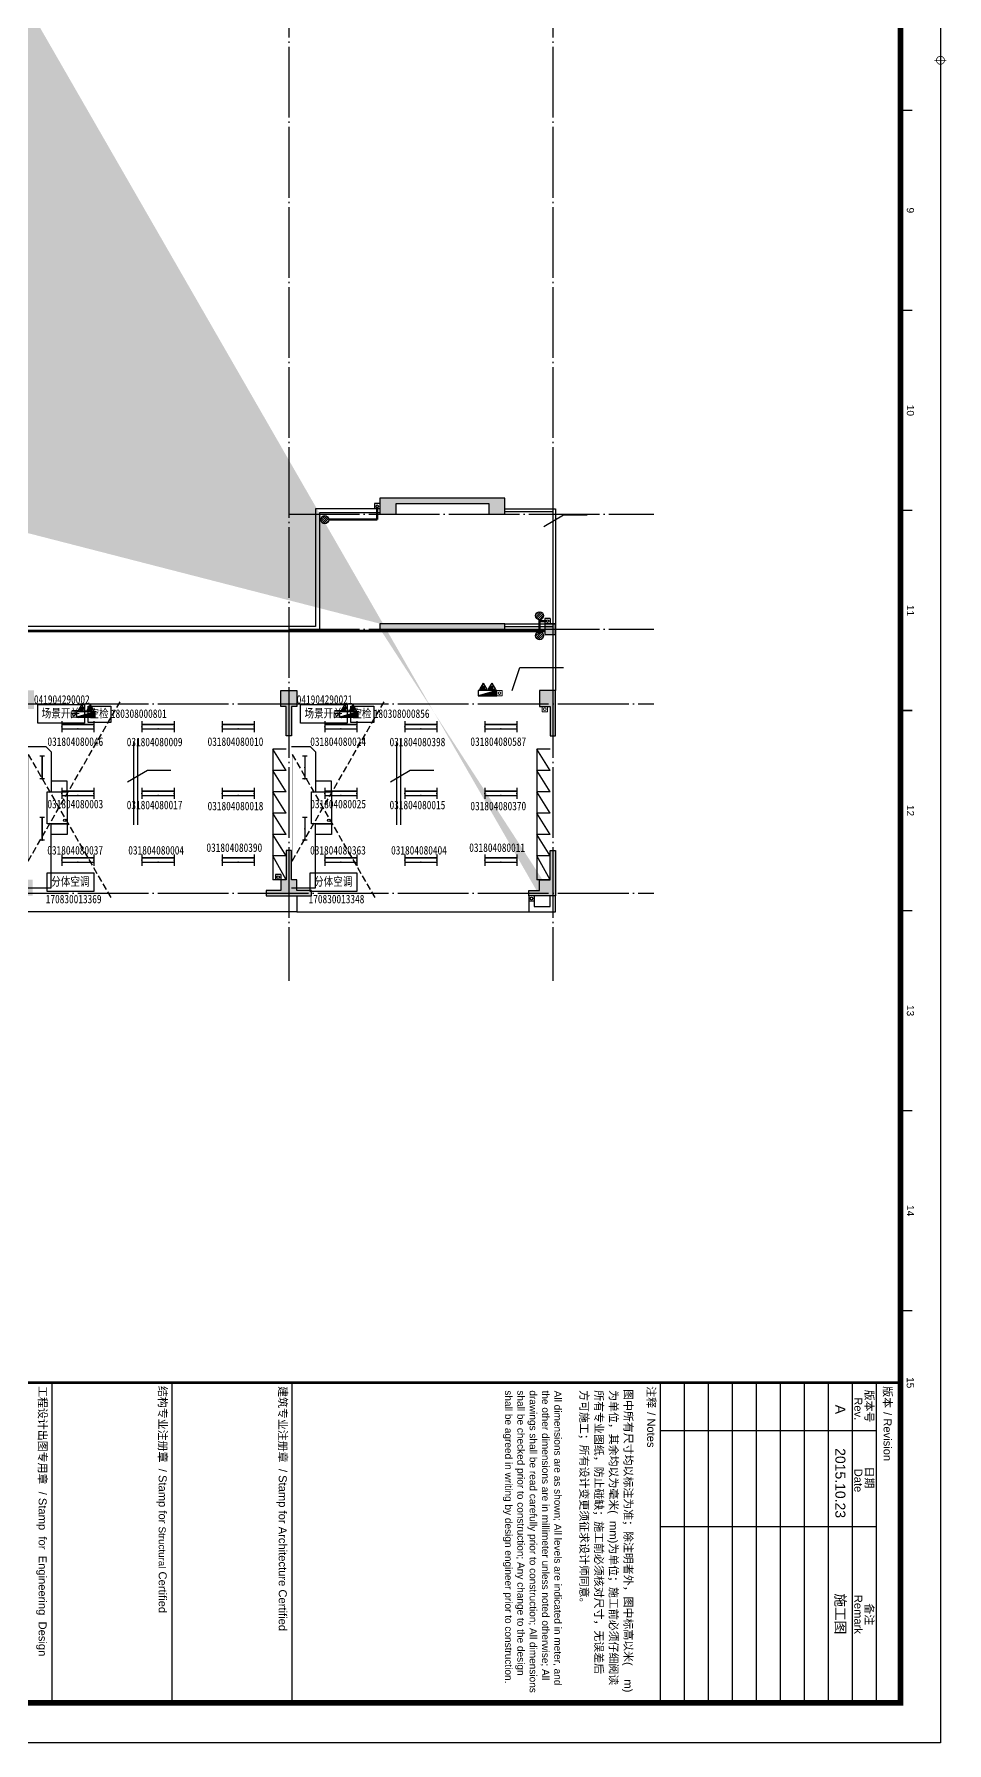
# Model space of a CAD drawing. Header units: millimetres. Extents: x 129492 to 2683129, y 513162 to 1188265.
# Drawn here: x 358645 to 392849, y 513401 to 577455 of the extents above; entities that cross this region are included whole.
import ezdxf
from ezdxf.enums import TextEntityAlignment as Align

# ---------------------------------------------------------------- set-up
doc = ezdxf.new("R2010")
doc.units = ezdxf.units.MM
doc.header["$LTSCALE"] = 1000
for name, pattern in [('3#_t8$0$CONTINOUS', [0]), ('3#_t8$0$DASH', [0.35, 0.25, -0.1]), ('GRID$1$CCDID0GLB00001', [30, 26.5, -1.5, 0.5, -1.5])]:
    doc.linetypes.add(name, pattern=pattern)
for name, color, linetype, lineweight in [('3#_t8$0$3#消火栓$0$P-HUDR-MISC', 252, 'Continuous', 25), ('3#_t8$0$3#消火栓$0$P-HUDR-SILO', 252, 'Continuous', 20), ('3#_t8$0$P-HUDR-SILO', 252, 'Continuous', 20), ('3#_t8$0$P-WAST', 252, '3#_t8$0$废水', 50)]:
    doc.layers.add(name, color=color, linetype=linetype, lineweight=lineweight)
for name, color, linetype in [('3#_t8$0$A-ELEV-HEVY', 2, 'Continuous'), ('3#_t8$0$A-FURN', 9, 'Continuous'), ('3#_t8$0$A-HRAL', 104, 'Continuous'), ('3#_t8$0$A-MOAT', 252, 'Continuous'), ('3#_t8$0$A-OVER', 23, 'Continuous'), ('3#_t8$0$A-WALL', 4, 'Continuous'), ('3#_t8$0$G-0-XREF', 252, 'Continuous'), ('3#_t8$0$G-ANNO-NOTE', 252, 'Continuous'), ('3#_t8$0$G-ANNO-TEXT', 33, 'Continuous'), ('3#_t8$0$P-COND-SILO', 252, '3#_t8$0$CONTINOUS'), ('3#_t8$0$P-DRAI-MISC', 252, 'Continuous'), ('3#_t8$0$P-WAST-PIPE', 252, '3#_t8$0$CCDI_L_P_F'), ('3#_t8$0$家具', 9, 'Continuous'), ('3#楼柱网$0$G-0-XREF', 2, 'Continuous'), ('3#楼柱网$1$COLS', 6, 'Continuous'), ('3#楼柱网$1$COLS-HATH', 8, 'Continuous'), ('E-EQPM-LIGT', 150, 'Continuous'), ('E-WIRE', 32, 'Continuous'), ('EQUIP-照明', 3, 'Continuous'), ('G-0-XREF', 2, 'Continuous'), ('GRID$1$G-GRID', 252, 'GRID$1$CCDID0GLB00001'), ('卫生间$0$A-DOOR', 2, 'Continuous'), ('卫生间$0$A-FIXT', 252, 'Continuous'), ('卫生间$0$SPACE', 7, 'Continuous'), ('图框A1+0.00$0$G-ANNO-TEXT', 33, 'Continuous'), ('图框A1+0.00$0$G-BORD', 3, 'Continuous')]:
    doc.layers.add(name, color=color, linetype=linetype)
doc.layers.get('0').off()
doc.layers.get('3#_t8$0$G-0-XREF').off()
doc.layers.get('E-WIRE').off()
doc.styles.add('3#_t8$0$CCDI_T_G01', font='arial.ttf')
doc.styles.add('3#_t8$0$Standard', font='gbenor.shx', dxfattribs={"bigfont": 'gbcbig.shx'})
doc.styles.add('图框A1+0.00$0$CCDI_T_G01', font='arial.ttf')
doc.styles.add('空检', font='', dxfattribs={"width": 0.8, "height": 320})
doc.styles.get('空检').set_extended_font_data('SimSun')
doc.linetypes.add('3#_t8$0$CCDI_L_P_F', pattern='A,50,["F",3#_t8$0$CCDI_T_G01,S=2,R=0,X=1.1,Y=-1],-4', length=54)
doc.linetypes.add('3#_t8$0$废水', pattern='A,50,["F",3#_t8$0$Standard,S=2,R=0,X=1.2,Y=-1],-4', length=54)

# ---------------------------------------------------------------- blocks, each defined once
blk = doc.blocks.new('图框A1+0.00$0$MidPoitent')
at = {"const_width": 0.18}
for points in [[(-1.5, 0), (1.5, 0)], [(0, -1.5), (0, 1.5)]]:
    blk.add_lwpolyline(points, dxfattribs=at)
blk.add_lwpolyline([(0, -1, 1), (0, 1, 1), (0, -1, 1)], format="xyb", dxfattribs=at)
blk = doc.blocks.new('图框A1+0.00')
at = {"layer": '图框A1+0.00$0$G-BORD'}
blk.add_lwpolyline([(0, 594), (841, 594), (841, 0), (0, 0)], close=True, dxfattribs=at)
for points, const_width in [([(433, 584), (433, 587)], 0.35), ([(483, 584), (483, 587)], 0.35), ([(533, 584), (533, 587)], 0.35), ([(583, 584), (583, 587)], 0.35), ([(633, 584), (633, 587)], 0.35), ([(683, 584), (683, 587)], 0.35), ([(733, 584), (733, 587)], 0.35), ([(751, 10), (751, 584)], 0.7), ([(751, 578), (831, 578)], 0.35), ([(763, 524), (763, 578)], 0.35), ([(787, 524), (787, 578)], 0.35), ([(751, 572), (831, 572)], 0.35), ([(751, 566), (831, 566)], 0.35), ([(751, 560), (831, 560)], 0.35), ([(751, 554), (831, 554)], 0.35), ([(751, 548), (831, 548)], 0.35), ([(751, 542), (831, 542)], 0.35), ([(751, 536), (831, 536)], 0.35), ([(751, 530), (831, 530)], 0.35), ([(751, 524), (831, 524)], 0.35), ([(751, 432), (831, 432)], 0.35), ([(751, 402), (831, 402)], 0.35), ([(751, 372), (831, 372)], 0.35)]:
    blk.add_lwpolyline(points, dxfattribs=dict(at, const_width=const_width))
at = {"layer": '图框A1+0.00$0$G-BORD', "const_width": 1.4}
blk.add_lwpolyline([(33, 584), (831, 584), (831, 10), (33, 10)], close=True, dxfattribs=at)
at = {"layer": '图框A1+0.00$0$G-BORD'}
blk.add_blockref('图框A1+0.00$0$MidPoitent', (420.5, 594), dxfattribs=at)
at = {"layer": '图框A1+0.00$0$G-ANNO-TEXT', "style": '图框A1+0.00$0$CCDI_T_G01'}
for s, p in [('9', (458, 586.5)), ('10', (508, 586.5)), ('11', (558, 586.5)), ('12', (608, 586.5)), ('13', (658, 586.5)), ('14', (708, 586.5)), ('15', (751, 586.48))]:
    blk.add_text(s, height=1.8, dxfattribs=at).set_placement(p, align=Align.MIDDLE_CENTER)
for s, height, p in [('版本', 2, (751.88, 579.79)), (' / Revision', 2, (757.57, 579.79)), ('版本号', 2, (752.76, 575.22)), ('日期', 2, (771.95, 575.24)), ('备注', 2, (806.16, 575.22)), (' Rev.', 2, (753.86, 572.48)), (' Date', 2, (771.72, 572.49)), ('Remark', 2, (804.01, 572.48)), ('A', 2.5, (756.51, 567.75)), ('2015.10.23', 2.5, (767.36, 567.75)), ('施工图', 2.5, (803.65, 567.75)), ('注释', 2, (751.89, 520.73)), (' / ', 2, (757.58, 520.73)), ('Notes', 2, (759.91, 520.73)), ('图中所有尺寸均以标注为准；除注明者外，图中标高以米(', 2, (752.61, 515.01)), (')', 2, (827.47, 515.01)), ('为单位，其余均以为毫米(', 2, (752.86, 511.33)), ('mm', 2, (785.57, 511.33)), (')为单位；施工前必须仔细阅读', 2, (790.22, 511.33)), ('m', 2, (825.14, 515.01)), ('所有专业图纸，防止碰缺；施工前必须核对尺寸，无误差后', 2, (752.89, 507.66)), ('方可施工；所有设计变更须征求设计师同意。', 2, (752.88, 503.98)), ('the other dimensions are in millimeter unless noted otherwise; All', 1.8, (752.96, 494.44)), ('All dimensions are as shown; All levels are indicated in meter, and', 1.8, (753, 497.51)), ('drawings shall be read carefully prior to construction; All dimensions', 1.8, (752.91, 491.35)), ('shall be checked prior to construction; Any change to the design', 1.8, (752.92, 488.28)), ('shall be agreed in writing by design engineer prior to construction.', 1.8, (752.92, 485.21)), ('建筑专业注册章', 2, (751.86, 428.67)), (' / Stamp for Architecture Certified', 2, (771.77, 428.67)), ('结构专业注册章', 2, (751.82, 398.67)), (' / Stamp for ', 2, (771.73, 398.67)), ('Structural', 1.75, (786.95, 398.67)), (' Certified', 2, (797.41, 398.67)), ('工程设计出图专用章', 2, (751.86, 368.67)), (' / Stamp  for  Engineering  Design', 2, (777.46, 368.67))]:
    blk.add_text(s, height=height, dxfattribs=at).set_placement(p)
blk = doc.blocks.new('3#_t8$0$232Y24Y')
at = {"layer": '3#_t8$0$A-FURN'}
for p, q in [((-2060, 80), (-1560, -820)), ((-2060, 80), (-1560, 80)), ((-1560, -4820), (-1560, 80)), ((-2060, -820), (-1560, -820)), ((-2060, -820), (-1560, -1620)), ((-2060, -1620), (-1560, -1620)), ((-2060, -1620), (-1560, -2420)), ((-2060, -2420), (-1560, -3220)), ((-2060, -2420), (-1560, -2420)), ((-2060, -3220), (-1560, -3220)), ((-2060, -3220), (-1560, -4020)), ((-2060, -4020), (-1560, -4020)), ((-2060, -4020), (-1560, -4820)), ((-2060, -4820), (-1560, -4820))]:
    blk.add_line(p, q, dxfattribs=at)
at = {"layer": '3#_t8$0$家具', "linetype": '3#_t8$0$DASH'}
for p, q in [((7610, -4620), (4463, 830)), ((7610, -620), (4117, -6670))]:
    blk.add_line(p, q, dxfattribs=at)
at = {"layer": '3#_t8$0$家具'}
for points in [[(7640, 380), (6940, 380), (6740, 380), (6740, -2020)], [(7640, -4920), (6940, -4920), (6740, -4720), (6740, -3220)]]:
    blk.add_lwpolyline(points, dxfattribs=at)
at = {"layer": '3#_t8$0$家具', "const_width": 10}
blk.add_lwpolyline([(7610, -620), (7610, -4620)], dxfattribs=at)
at = {"layer": '3#_t8$0$家具'}
for points in [[(6140, -1620), (6740, -1620), (6740, -2020), (6140, -2020)], [(6140, -3220), (6140, -2020), (6890, -2020), (6890, -3220)], [(6140, -3620), (6740, -3620), (6740, -3220), (6140, -3220)]]:
    blk.add_lwpolyline(points, close=True, dxfattribs=at)
blk.add_circle((6236, -2146), 46.6, dxfattribs=at)
blk = doc.blocks.new('卫生间$0$$lvtry$00000000')
for p, q in [((0, 0), (0, -329.6)), ((75.7, -264.7), (-73.5, -264.7))]:
    blk.add_line(p, q)
blk.add_circle((0, -264.7), 16.2)
blk = doc.blocks.new('卫生间')
blk.add_line((4817, 2480), (5417, 2480))
at = {"layer": '卫生间$0$A-DOOR'}
for p, q in [((42717, 44830), (44667, 44830)), ((44667, 44830), (45917, 44830))]:
    blk.add_line(p, q, dxfattribs=at)
at = {"layer": '卫生间$0$A-FIXT'}
for p, q in [((43005, 53030), (43005, 49405)), ((45630, 51205), (45630, 53030)), ((892, 13668), (7217, 13668)), ((1730, 12380), (1730, 8755)), ((4917, 12180), (4917, 8880)), ((5317, 12180), (5317, 9280)), ((5417, 12180), (5417, 9380)), ((3405, 11893), (3405, 5580)), ((7617, 11380), (7617, 9880)), ((5317, 9280, 0), (7617, 9280, 0)), ((5417, 9380, 0), (7617, 9380, 0)), ((4917, 8880, 0), (7617, 8880, 0)), ((7617, 8480), (7617, 5630)), ((1730, 8293), (1730, 5580)), ((1730, 2668), (1730, 5380)), ((3405, 2668), (3405, 5380)), ((4917, 2480), (4917, 5280)), ((4917, 5280), (6817, 5280)), ((5317, 2480), (5317, 4880)), ((5317, 4880), (6817, 4880)), ((5417, 2480), (5417, 4780)), ((5417, 4780), (6817, 4780)), ((7617, 2780), (7617, 4280)), ((877, 340), (877, 2668))]:
    blk.add_line(p, q, dxfattribs=at)
for points in [[(44217, 46730), (44217, 48830), (43617, 48830), (43617, 46730)], [(44417, 46730), (44417, 48830), (45017, 48830), (45017, 46730)]]:
    blk.add_lwpolyline(points, close=True, dxfattribs=at)
for points in [[(1177, 2668), (1177, 640), (7612, 640), (7612, -20)], [(877, 340), (7217, 340), (7217, -20)]]:
    blk.add_lwpolyline(points, dxfattribs=at)
at = {"layer": '卫生间$0$SPACE', "ltscale": 5}
for points in [[(5017, 8160), (6517, 8160), (6517, 8580), (5017, 8580)], [(6617, 8160), (7067, 8160), (7067, 8580), (6617, 8580)], [(5017, 5580), (6517, 5580), (6517, 6000), (5017, 6000)]]:
    blk.add_lwpolyline(points, close=True, dxfattribs=at)
at = {"layer": '卫生间$0$A-FIXT', "xscale": -1}
for p, rotation in [((4847, 11880, 0), 90.00000027649769), ((4847, 11280, 0), 90.00000027649769), ((4847, 10680, 0), 90.00000027649769), ((4847, 10080, 0), 90.00000027649769), ((6117, 8780), 180), ((6717, 8780), 180), ((7317, 8780), 180)]:
    blk.add_blockref('卫生间$0$$lvtry$00000000', p, dxfattribs=dict(at, rotation=rotation))
blk = doc.blocks.new('GRID')
at = {"layer": 'GRID$1$G-GRID', "ltscale": 0.1}
for p, q in [((53100, 76720), (53100, -3284)), ((63000, 76720), (63000, -3284)), ((53100, 14200), (66783, 14200)), ((53100, 9900), (66783, 9900)), ((-2810, 7100), (66783, 7100)), ((-2810, 0), (66783, 0))]:
    blk.add_line(p, q, dxfattribs=at)
blk = doc.blocks.new('3#楼柱网')
at = {"layer": '3#楼柱网$1$COLS-HATH'}
h = blk.add_hatch(color=256, dxfattribs=at)
h.paths.add_polyline_path([(-28327982, 42527826), (-28328207, 42527826), (-28328207, 42528476), (-28327557, 42528476), (-28327557, 42527826), (-28327782, 42527826), (-28327782, 42526776), (-28327982, 42526776)])
h.paths.add_polyline_path([(-28294907, 42579476), (-28294157, 42579476), (-28294157, 42580226), (-28294907, 42580226)], flags=16)
h.paths.add_polyline_path([(-28314482, 42588076), (-28313282, 42588076), (-28313282, 42587876), (-28313882, 42587876), (-28313882, 42587476), (-28314282, 42587476), (-28314282, 42586826), (-28314482, 42586826)], flags=17)
h.paths.add_polyline_path([(-28275082, 42556376), (-28274682, 42556376), (-28274682, 42556776), (-28275082, 42556776)], flags=17)
h.paths.add_polyline_path([(-28275082, 42523476), (-28274682, 42523476), (-28274682, 42523876), (-28275082, 42523876)], flags=17)
h.paths.add_polyline_path([(-28314682, 42543026), (-28314282, 42543026), (-28314282, 42543626), (-28314682, 42543626)], flags=17)
h.paths.add_polyline_path([(-28318582, 42542976), (-28317882, 42542976), (-28317882, 42543676), (-28318582, 42543676)], flags=17)
h.paths.add_polyline_path([(-28325382, 42543026), (-28324782, 42543026), (-28324782, 42543626), (-28325382, 42543626)], flags=17)
h.paths.add_polyline_path([(-28325382, 42534626), (-28325382, 42536226), (-28325182, 42536226), (-28325182, 42535226), (-28324782, 42535226), (-28324782, 42534826), (-28323682, 42534826), (-28323682, 42534626)], flags=17)
h.paths.add_polyline_path([(-28318082, 42533926), (-28317682, 42533926), (-28317682, 42534526), (-28318082, 42534526)], flags=17)
h.paths.add_polyline_path([(-28314682, 42533926), (-28314282, 42533926), (-28314282, 42534526), (-28314682, 42534526)], flags=17)
h.paths.add_polyline_path([(-28314682, 42534626), (-28314282, 42534626), (-28314282, 42535226), (-28314682, 42535226)], flags=17)
h.paths.add_polyline_path([(-28318482, 42534626), (-28317882, 42534626), (-28317882, 42535226), (-28318482, 42535226)], flags=17)
h.paths.add_polyline_path([(-28328732, 42520776), (-28327032, 42520776), (-28327032, 42520976), (-28327582, 42520976), (-28327582, 42521376), (-28327782, 42521376), (-28327982, 42521376), (-28327982, 42521376), (-28328182, 42521376), (-28328182, 42520976), (-28328732, 42520976)])
h.paths.add_polyline_path([(-28314682, 42524976), (-28314282, 42524976), (-28314282, 42525576), (-28314682, 42525576)], flags=17)
h.paths.add_polyline_path([(-28285532, 42513676), (-28283832, 42513676), (-28283832, 42513876), (-28284382, 42513876), (-28284382, 42514276), (-28284582, 42514276), (-28284582, 42515376), (-28284782, 42515376), (-28284782, 42514276), (-28284982, 42514276), (-28284982, 42513876), (-28285532, 42513876)], flags=17)
h.paths.add_polyline_path([(-28305332, 42513676), (-28303632, 42513676), (-28303632, 42513876), (-28304182, 42513876), (-28304182, 42514276), (-28304382, 42514276), (-28304382, 42515376), (-28304582, 42515376), (-28304582, 42514276), (-28304782, 42514276), (-28304782, 42513876), (-28305332, 42513876)], flags=17)
h.paths.add_polyline_path([(-28309782, 42528656), (-28309782, 42525576), (-28310182, 42525576), (-28310182, 42524976), (-28309582, 42524976), (-28309582, 42529256), (-28310182, 42529256), (-28310182, 42528656)], flags=17)
h.paths.add_polyline_path([(-28281262, 42528576), (-28281262, 42528576), (-28281262, 42528576), (-28281262, 42527976), (-28280662, 42527976), (-28280662, 42528376), (-28277182, 42528376), (-28277182, 42527976), (-28276582, 42527976), (-28276582, 42528576)], flags=17)
h.paths.add_polyline_path([(-28314682, 42528656), (-28314282, 42528656), (-28314282, 42529256), (-28314682, 42529256)], flags=17)
h.paths.add_polyline_path([(-28318482, 42527876), (-28317882, 42527876), (-28317882, 42528476), (-28318482, 42528476)], flags=17)
h.paths.add_polyline_path([(-28274682, 42521376), (-28275282, 42521376), (-28275282, 42520776), (-28274882, 42520776), (-28274882, 42519676), (-28274682, 42519676), (-28274682, 42520776)], flags=17)
h.paths.add_polyline_path([(-28337882, 42528476), (-28337282, 42528476), (-28337282, 42527876), (-28337682, 42527876), (-28337682, 42526776), (-28337882, 42526776), (-28337882, 42527876)])
h.paths.add_polyline_path([(-28337882, 42520776), (-28337282, 42520776), (-28337282, 42521376), (-28337682, 42521376), (-28337682, 42522476), (-28337882, 42522476), (-28337882, 42521376)])
h.paths.add_polyline_path([(-28318082, 42513676), (-28318082, 42515676), (-28317782, 42515676), (-28317782, 42513676)])
h.paths.add_polyline_path([(-28304782, 42521376), (-28304182, 42521376), (-28304182, 42520776), (-28304382, 42520776), (-28304382, 42519676), (-28304582, 42519676), (-28304582, 42520776), (-28304782, 42520776)], flags=17)
h.paths.add_polyline_path([(-28284982, 42521376), (-28284382, 42521376), (-28284382, 42520776), (-28284582, 42520776), (-28284582, 42519676), (-28284782, 42519676), (-28284782, 42520776), (-28284982, 42520776)], flags=17)
h.paths.add_polyline_path([(-28294932, 42520676), (-28294232, 42520676), (-28294232, 42521376), (-28294932, 42521376)], flags=17)
h.paths.add_polyline_path([(-28314482, 42520776), (-28313882, 42520776), (-28313882, 42521376), (-28314482, 42521376)], flags=17)
h.paths.add_polyline_path([(-28318482, 42520776), (-28317882, 42520776), (-28317882, 42521376), (-28318482, 42521376)], flags=17)
h.paths.add_polyline_path([(-28294882, 42513676), (-28294282, 42513676), (-28294282, 42514276), (-28294882, 42514276)], flags=17)
h.paths.add_polyline_path([(-28314482, 42513676), (-28313882, 42513676), (-28313882, 42514276), (-28314482, 42514276)])
h.paths.add_polyline_path([(-28328732, 42563776), (-28327032, 42563776), (-28327032, 42563576), (-28327582, 42563576), (-28327582, 42563176), (-28327782, 42563176), (-28327982, 42563176), (-28327982, 42563176), (-28328182, 42563176), (-28328182, 42563576), (-28328732, 42563576)])
h.paths.add_polyline_path([(-28278482, 42579476), (-28277982, 42579476), (-28277982, 42579976), (-28278482, 42579976), (-28278482, 42579676), (-28279682, 42579676), (-28279682, 42579476)], flags=17)
h.paths.add_polyline_path([(-28325382, 42549926), (-28325382, 42548326), (-28325182, 42548326), (-28325182, 42549326), (-28324782, 42549326), (-28324782, 42549726), (-28323682, 42549726), (-28323682, 42549926)], flags=17)
h.paths.add_polyline_path([(-28285532, 42546576), (-28283832, 42546576), (-28283832, 42546776), (-28284382, 42546776), (-28284382, 42547176), (-28284582, 42547176), (-28284582, 42548276), (-28284782, 42548276), (-28284782, 42547176), (-28284982, 42547176), (-28284982, 42546776), (-28285532, 42546776)], flags=17)
h.paths.add_polyline_path([(-28309782, 42561476), (-28309782, 42558796), (-28310182, 42558796), (-28310182, 42558196), (-28309582, 42558196), (-28309582, 42562076), (-28310182, 42562076), (-28310182, 42561476)], flags=17)
h.paths.add_polyline_path([(-28281262, 42561476), (-28281262, 42561476), (-28281262, 42561476), (-28281262, 42560876), (-28280662, 42560876), (-28280662, 42561276), (-28277182, 42561276), (-28277182, 42560876), (-28276582, 42560876), (-28276582, 42561476)], flags=17)
h.paths.add_polyline_path([(-28318082, 42563876), (-28317682, 42563876), (-28317682, 42564476), (-28318082, 42564476)], flags=17)
h.paths.add_polyline_path([(-28314682, 42563876), (-28314282, 42563876), (-28314282, 42564476), (-28314682, 42564476)], flags=17)
h.paths.add_polyline_path([(-28322370, 42584799), (-28322052, 42585042), (-28321688, 42584565), (-28322005, 42584322)], flags=17)
h.paths.add_polyline_path([(-28274682, 42554276), (-28275282, 42554276), (-28275282, 42553676), (-28274882, 42553676), (-28274882, 42552576), (-28274682, 42552576), (-28274682, 42553676)], flags=17)
h.paths.add_polyline_path([(-28304782, 42554276), (-28304182, 42554276), (-28304182, 42553676), (-28304382, 42553676), (-28304382, 42552576), (-28304582, 42552576), (-28304582, 42553676), (-28304782, 42553676)], flags=17)
h.paths.add_polyline_path([(-28284982, 42554276), (-28284382, 42554276), (-28284382, 42553676), (-28284582, 42553676), (-28284582, 42552576), (-28284782, 42552576), (-28284782, 42553676), (-28284982, 42553676)], flags=17)
h.paths.add_polyline_path([(-28294932, 42553576), (-28294232, 42553576), (-28294232, 42554276), (-28294932, 42554276)], flags=17)
h.paths.add_polyline_path([(-28314482, 42553676), (-28313882, 42553676), (-28313882, 42554276), (-28314482, 42554276)], flags=17)
h.paths.add_polyline_path([(-28337882, 42556076), (-28337282, 42556076), (-28337282, 42556676), (-28337682, 42556676), (-28337682, 42557776), (-28337882, 42557776), (-28337882, 42556676)])
h.paths.add_polyline_path([(-28327982, 42556726), (-28328207, 42556726), (-28328207, 42556076), (-28327557, 42556076), (-28327557, 42556726), (-28327782, 42556726), (-28327782, 42557776), (-28327982, 42557776)])
h.paths.add_polyline_path([(-28318482, 42556076), (-28317882, 42556076), (-28317882, 42556676), (-28318482, 42556676)], flags=17)
h.paths.add_polyline_path([(-28318482, 42549326), (-28317882, 42549326), (-28317882, 42549926), (-28318482, 42549926)], flags=17)
h.paths.add_polyline_path([(-28274682, 42546576), (-28275282, 42546576), (-28275282, 42547176), (-28274882, 42547176), (-28274882, 42548276), (-28274682, 42548276), (-28274682, 42547176)], flags=17)
h.paths.add_polyline_path([(-28305332, 42546576), (-28303632, 42546576), (-28303632, 42546776), (-28304182, 42546776), (-28304182, 42547176), (-28304382, 42547176), (-28304382, 42548276), (-28304582, 42548276), (-28304582, 42547176), (-28304782, 42547176), (-28304782, 42546776), (-28305332, 42546776)], flags=16)
h.paths.add_polyline_path([(-28294882, 42546576), (-28294282, 42546576), (-28294282, 42547176), (-28294882, 42547176)], flags=17)
h.paths.add_polyline_path([(-28314482, 42546576), (-28313882, 42546576), (-28313882, 42547176), (-28314482, 42547176)], flags=17)
h.paths.add_polyline_path([(-28314682, 42571326), (-28314282, 42571326), (-28314282, 42571926), (-28314682, 42571926)], flags=17)
h.paths.add_polyline_path([(-28314682, 42561476), (-28314282, 42561476), (-28314282, 42562076), (-28314682, 42562076)], flags=17)
h.paths.add_polyline_path([(-28304782, 42579476), (-28304182, 42579476), (-28304182, 42580076), (-28304382, 42580076), (-28304382, 42581176), (-28304582, 42581176), (-28304582, 42580076), (-28304782, 42580076)], flags=17)
h.paths.add_polyline_path([(-28284382, 42579676), (-28284382, 42580076), (-28284582, 42580076), (-28284582, 42581176), (-28284782, 42581176), (-28284782, 42580076), (-28284982, 42580076), (-28284982, 42579476), (-28283982, 42579476), (-28283982, 42579676)], flags=17)
h.paths.add_polyline_path([(-28314482, 42579476), (-28313882, 42579476), (-28313882, 42580076), (-28314482, 42580076)], flags=17)
h.paths.add_polyline_path([(-28318082, 42571326), (-28317682, 42571326), (-28317682, 42571926), (-28318082, 42571926)], flags=17)
h.paths.add_polyline_path([(-28337882, 42563776), (-28337282, 42563776), (-28337282, 42563176), (-28337682, 42563176), (-28337682, 42562076), (-28337882, 42562076), (-28337882, 42563176)])
h.paths.add_polyline_path([(-28318482, 42563176), (-28317882, 42563176), (-28317882, 42563776), (-28318482, 42563776)], flags=17)
h.paths.add_polyline_path([(-28304782, 42588076), (-28304182, 42588076), (-28304182, 42587476), (-28304382, 42587476), (-28304382, 42586376), (-28304582, 42586376), (-28304582, 42587476), (-28304782, 42587476)], flags=17)
h.paths.add_polyline_path([(-28284982, 42588076), (-28284382, 42588076), (-28284382, 42587476), (-28284582, 42587476), (-28284582, 42586376), (-28284782, 42586376), (-28284782, 42587476), (-28284982, 42587476)], flags=17)
h.paths.add_polyline_path([(-28294882, 42587476), (-28294282, 42587476), (-28294282, 42588076), (-28294882, 42588076)], flags=17)
h.paths.add_polyline_path([(-28274882, 42579976), (-28274882, 42581176), (-28274682, 42581176), (-28274682, 42579476), (-28275182, 42579476), (-28275182, 42579976)], flags=17)
edge = h.paths.add_edge_path(flags=17)
edge.add_line((-28281262, 42523676), (-28276582, 42523676))
edge.add_line((-28276582, 42523676), (-28276582, 42523876))
edge.add_line((-28276582, 42523876), (-28276982, 42523876))
edge.add_line((-28276982, 42523876), (-28280862, 42523876))
edge.add_line((-28280862, 42523876), (-28281262, 42523876))
edge.add_line((-28281262, 42523876), (-28281262, 42523676))
edge.add_line((-28281262, 42523676), (-28280862, 42523676))
h.paths.add_polyline_path([(-28281262, 42556776), (-28280862, 42556776), (-28276982, 42556776), (-28276582, 42556776), (-28276582, 42556576), (-28281262, 42556576)], flags=17)
h.paths.add_polyline_path([(-28278182, 42586776), (-28278382, 42586776), (-28278382, 42586376), (-28277982, 42586376), (-28277982, 42587676), (-28277982, 42588076), (-28278382, 42588076), (-28278382, 42587676), (-28278182, 42587676)], flags=17)
edge = h.paths.add_edge_path(flags=17)
edge.add_line((-28274682, 42586776), (-28274682, 42585076))
edge.add_line((-28274682, 42585076), (-28274882, 42585076))
edge.add_line((-28274882, 42585076), (-28274882, 42586376))
edge.add_line((-28274882, 42586376), (-28275082, 42586376))
edge.add_line((-28275082, 42586376), (-28275082, 42586776))
edge.add_line((-28275082, 42586776), (-28274682, 42586776))
edge.add_line((-28274682, 42586776), (-28274682, 42586376))
edge = h.paths.add_edge_path(flags=17)
edge.add_line((-28318082, 42580076), (-28318082, 42579476))
edge.add_line((-28318082, 42579476), (-28317682, 42579476))
edge.add_line((-28317682, 42579476), (-28317682, 42580076))
edge.add_line((-28317682, 42580076), (-28317882, 42580076))
edge.add_line((-28317882, 42580076), (-28317882, 42581176))
edge.add_line((-28317882, 42581176), (-28318082, 42581176))
edge.add_line((-28318082, 42581176), (-28318082, 42579476))
h.paths.add_polyline_path([(-28318082, 42579476), (-28317682, 42579476), (-28317682, 42580076), (-28317882, 42580076), (-28317882, 42581176), (-28318082, 42581176)], flags=16)
edge = h.paths.add_edge_path()
edge.add_line((-28324782, 42534626), (-28324782, 42534626))
edge.add_line((-28324782, 42534626), (-28325382, 42534626))
edge.add_line((-28325382, 42534626), (-28325382, 42535226))
edge.add_line((-28281262, 42523876), (-28281262, 42523676))
edge.add_line((-28274782, 42513676), (-28275682, 42513676))
edge.add_line((-28275682, 42513676), (-28275682, 42513876))
edge.add_line((-28275682, 42513876), (-28275282, 42513876))
edge.add_line((-28275282, 42513876), (-28275282, 42514276))
edge.add_line((-28275282, 42514276), (-28274882, 42514276))
edge.add_line((-28274882, 42514276), (-28274882, 42515376))
edge.add_line((-28274882, 42515376), (-28274682, 42515376))
edge.add_line((-28274682, 42515376), (-28274682, 42514276))
edge.add_line((-28274682, 42514276), (-28274682, 42513676))
edge.add_line((-28274682, 42513676), (-28275282, 42513676))
edge.add_line((-28318082, 42588076), (-28317718, 42587599))
edge.add_line((-28317718, 42587599), (-28318036, 42587356))
edge.add_line((-28318036, 42587356), (-28318400, 42587833))
edge.add_line((-28318400, 42587833), (-28318082, 42588076))
edge.add_line((-28304782, 42546576), (-28304182, 42546576))
edge.add_line((-28284982, 42579476), (-28284382, 42579476))
for points in [[(-28281262, 42523676), (-28276582, 42523676), (-28276582, 42523876), (-28276982, 42523876), (-28280862, 42523876), (-28281262, 42523876)], [(-28275282, 42514276), (-28275282, 42513876), (-28275682, 42513876), (-28275682, 42513676), (-28274782, 42513676), (-28274682, 42513676), (-28274682, 42514276), (-28274682, 42515376), (-28274882, 42515376), (-28274882, 42514276)]]:
    blk.add_hatch(color=256, dxfattribs=at).paths.add_polyline_path(points)
at = {"layer": '3#楼柱网$1$COLS'}
for points in [[(-28281262, 42528576), (-28281262, 42528576), (-28281262, 42528576), (-28281262, 42527976), (-28280662, 42527976), (-28280662, 42528376), (-28277182, 42528376), (-28277182, 42527976), (-28276582, 42527976), (-28276582, 42528576), (-28281262, 42528576)], [(-28281262, 42523676), (-28276582, 42523676), (-28276582, 42523876), (-28276982, 42523876), (-28276982, 42523876), (-28280862, 42523876), (-28280862, 42523876), (-28281262, 42523876), (-28281262, 42523676), (-28280862, 42523676)], [(-28281262, 42523876), (-28281262, 42523676)], [(-28284982, 42521376), (-28284382, 42521376), (-28284382, 42520776), (-28284582, 42520776), (-28284582, 42519676), (-28284782, 42519676), (-28284782, 42520776), (-28284982, 42520776), (-28284982, 42521376)], [(-28274682, 42521376), (-28275282, 42521376), (-28275282, 42520776), (-28274882, 42520776), (-28274882, 42519676), (-28274682, 42519676), (-28274682, 42520776), (-28274682, 42520776), (-28274682, 42521376)], [(-28285532, 42513676), (-28283832, 42513676), (-28283832, 42513876), (-28284382, 42513876), (-28284382, 42514276), (-28284582, 42514276), (-28284582, 42515376), (-28284782, 42515376), (-28284782, 42514276), (-28284982, 42514276), (-28284982, 42513876), (-28285532, 42513876), (-28285532, 42513676)], [(-28274782, 42513676), (-28275682, 42513676), (-28275682, 42513876), (-28275282, 42513876), (-28275282, 42514276), (-28274882, 42514276), (-28274882, 42515376), (-28274682, 42515376), (-28274682, 42514276), (-28274682, 42514276), (-28274682, 42513676)], [(-28274682, 42513676), (-28275282, 42513676)]]:
    blk.add_lwpolyline(points, dxfattribs=at)
blk.add_lwpolyline([(-28275082, 42523476), (-28274682, 42523476), (-28274682, 42523876), (-28275082, 42523876)], close=True, dxfattribs=at)
at = {"layer": '3#楼柱网$0$G-0-XREF'}
blk.add_blockref('GRID', (-28337782, 42513776), dxfattribs=at)
blk = doc.blocks.new('3#_t8$0$gfdgdgre')
at = {"layer": '3#_t8$0$A-MOAT', "ltscale": 5}
for p, q in [((-300, 50), (-39700, 50)), ((-300, 0), (-19800, 0))]:
    blk.add_line(p, q, dxfattribs=at)
blk = doc.blocks.new('3#_t8$0$3#消火栓$0$A$C7A4A6D2E')
at = {"ltscale": 0.1}
for p, q in [((200, 200), (0, 200)), ((0, 200), (0, 0)), ((200, 0), (0, 0)), ((200, 200), (200, 0))]:
    blk.add_line(p, q, dxfattribs=at)
blk.add_circle((100, 100), 50, dxfattribs=at)
blk = doc.blocks.new('3#_t8$0$3#消火栓$0$A$C5D304408')
at = {"layer": '3#_t8$0$3#消火栓$0$P-HUDR-MISC'}
blk.add_hatch(color=256, dxfattribs=at).paths.add_polyline_path([(25350, 24880), (25350, 25080), (25350, 25080), (24650, 24880)])
h = blk.add_hatch(dxfattribs=at)
h.set_pattern_fill('JIS_WOOD', color=256, scale=20, angle=90, style=0)
h.set_pattern_definition([(135, (24339.631, 24727.014), (10, 10), [])])
h.paths.add_polyline_path([(24881, 25139), (24881, 25230), (24790, 25230), (24790, 25139)])
h = blk.add_hatch(dxfattribs=at)
h.set_pattern_fill('JIS_WOOD', color=256, scale=20, angle=90, style=0)
h.set_pattern_definition([(135, (24660.631, 24727.014), (10, 10), [])])
h.paths.add_polyline_path([(25202, 25139), (25202, 25230), (25111, 25230), (25111, 25139)])
for p, q in [((25350, 25080), (24650, 24880)), ((24835, 25349), (24696, 25108)), ((24974, 25108), (24696, 25108)), ((24790, 25139), (24790, 25230)), ((24881, 25230), (24790, 25230)), ((24881, 25139), (24790, 25139)), ((24835, 25349), (24974, 25108)), ((24881, 25139), (24881, 25230)), ((25156, 25349), (25017, 25108)), ((25295, 25108), (25017, 25108)), ((25111, 25139), (25111, 25230)), ((25202, 25230), (25111, 25230)), ((25202, 25139), (25111, 25139)), ((25156, 25349), (25295, 25108)), ((25202, 25139), (25202, 25230))]:
    blk.add_line(p, q, dxfattribs=at)
blk.add_lwpolyline([(25350, 25080), (24650, 25080), (24650, 24880), (25350, 24880)], close=True, dxfattribs=at)
blk = doc.blocks.new('3#_t8$0$A$C7A4A6D2E')
at = {"ltscale": 0.1}
for p, q in [((200, 200), (0, 200)), ((0, 200), (0, 0)), ((200, 0), (0, 0)), ((200, 200), (200, 0))]:
    blk.add_line(p, q, dxfattribs=at)
blk.add_circle((100, 100), 50, dxfattribs=at)
blk = doc.blocks.new('3#_t8$0$A$C01BF6661')
at = {"layer": '3#_t8$0$P-DRAI-MISC', "ltscale": 5}
h = blk.add_hatch(dxfattribs=at)
h.set_pattern_fill('ANSI31', color=256, scale=450, angle=180, style=0)
h.set_pattern_definition([(225, (36225, 89338.503), (39.774756, -39.774756), [])])
h.paths.add_polyline_path([(-150, 0, 1), (150, 0, 1)])
blk.add_circle((0, 0), 150, dxfattribs=at)
blk = doc.blocks.new('3#_t8$0$A$C011D5BA5')
at = {"linetype": '3#_t8$0$DASH'}
blk.add_line((-765, -267), (0, 0), dxfattribs=at)
blk.add_lwpolyline([(-765, -267), (0, -267), (0, 0), (-765, 0)], close=True, dxfattribs=at)
blk = doc.blocks.new('3#_t8$0$KTXT')
for points in [[(348286, 545380), (348040, 545775), (347570, 545775)], [(339386, 545380), (339633, 545744), (340103, 545744)]]:
    blk.add_lwpolyline(points)
for points in [[(339336, 545130), (339436, 545130), (339436, 545380), (339336, 545380)], [(348236, 545130), (348336, 545130), (348336, 545380), (348236, 545380)]]:
    blk.add_lwpolyline(points, close=True)
at = {"ltscale": 5}
for p in [(340577, 544984), (347978, 544984)]:
    blk.add_blockref('3#_t8$0$A$C011D5BA5', p, dxfattribs=at)
blk = doc.blocks.new('3#_t8$0$12')
for points in [[(-8550, 0), (-8450, 0), (-8450, 250), (-8550, 250)], [(-100, 0), (0, 0), (0, 250), (-100, 250)]]:
    blk.add_lwpolyline(points, close=True)
for points in [[(-8500, 250), (-8253, 520), (-7784, 520)], [(-50, 250), (-297, 520), (-766, 520)]]:
    blk.add_lwpolyline(points)
at = {"ltscale": 5}
for p in [(-7309, -146), (-408, -146)]:
    blk.add_blockref('3#_t8$0$A$C011D5BA5', p, dxfattribs=at)
blk = doc.blocks.new('3#_t8$0$ktw1')
for name, p in [('3#_t8$0$KTXT', (-295686, -619455)), ('3#_t8$0$12', (62100, -74325))]:
    blk.add_blockref(name, p)
blk = doc.blocks.new('$EQUIP$00001160')
for p, q in [((-1.2, 0.42), (-1.2, -0.42)), ((-1.2, 0.17), (1.2, 0.17)), ((1.2, 0.42), (1.2, -0.42)), ((-1.2, -0.17), (1.2, -0.17))]:
    blk.add_line(p, q)
at = {"const_width": 0.1}
for points in [[(-1.2, 0.17), (1.2, 0.17)], [(-1.2, -0.17), (1.2, -0.17)]]:
    blk.add_lwpolyline(points, dxfattribs=at)
at = {"layer": 'EQUIP-照明'}
for p in [(-1.2, 0), (0, 0.17), (1.2, 0), (0, -0.17)]:
    blk.add_point(p, dxfattribs=at)
at = {"layer": 'EQUIP-照明', "flags": 9}
blk.add_attdef('A', (0, 0), '', height=0.00002, dxfattribs=at)
blk = doc.blocks.new('A$C56564BCA')
at = {"layer": 'E-EQPM-LIGT', "xscale": 500, "yscale": 500, "zscale": 500}
for p in [(1050, 4050, 450), (4050, 4050, 450), (7050, 4050, 450), (1050, 1550, 450), (4050, 1550, 450), (7050, 1550, 450), (1050, -950, 450), (4050, -950, 450), (7050, -950, 450)]:
    blk.add_blockref('$EQUIP$00001160', p, dxfattribs=at)
blk = doc.blocks.new('$EQUIP$00001159')
for p, q in [((-1.2, 0.25), (-1.2, -0.25)), ((-1.2, 0), (1.2, 0)), ((1.2, 0.25), (1.2, -0.25))]:
    blk.add_line(p, q)
at = {"const_width": 0.14}
blk.add_lwpolyline([(-1.2, 0), (1.2, 0)], dxfattribs=at)
at = {"layer": 'EQUIP-照明'}
for p in [(-1.2, 0), (0, 0), (1.2, 0)]:
    blk.add_point(p, dxfattribs=at)
at = {"layer": 'EQUIP-照明', "flags": 9}
blk.add_attdef('A', (0, 0), '', height=0.00002, dxfattribs=at)
blk = doc.blocks.new('A$C594C3BD1')
at = {"layer": 'E-EQPM-LIGT', "xscale": 350, "yscale": 350, "zscale": 350, "rotation": 270}
for p in [(-794, 2519), (-794, 222)]:
    blk.add_blockref('$EQUIP$00001159', p, dxfattribs=at)
at = {"layer": 'E-WIRE'}
blk.add_blockref('A$C56564BCA', (-500, 0), dxfattribs=at)

msp = doc.modelspace()

# ---------------------------------------------------------------- linework, layer by layer
at = {"layer": '3#_t8$0$A-ELEV-HEVY'}
msp.add_lwpolyline([(377186, 545155), (377186, 544555), (378186, 544555), (378186, 545153)], dxfattribs=at)
at = {"layer": '3#_t8$0$A-HRAL', "ltscale": 5}
for p, q in [((371606, 559655), (369186, 559655)), ((371606, 559655), (369186, 559655)), ((369186, 559655), (369186, 555255)), ((371606, 559505), (369336, 559505)), ((369336, 559505), (369336, 555105)), ((369186, 555255), (342686, 555255)), ((369336, 555105), (342686, 555105)), ((362386, 547819), (362386, 550889)), ((362536, 547819), (362536, 551039)), ((362536, 547819), (362536, 551039)), ((372236, 547819), (372236, 550889)), ((372386, 547819), (372386, 551039)), ((372386, 547819), (372386, 551039))]:
    msp.add_line(p, q, dxfattribs=at)
for points in [[(376286, 559655), (378086, 559655), (378186, 559655), (378186, 555355)], [(376286, 559555), (378086, 559555), (378086, 555355)], [(376286, 555355), (378186, 555355), (378186, 552855)], [(376286, 555255), (378086, 555255), (378086, 552855)]]:
    msp.add_lwpolyline(points, dxfattribs=at)
at = {"layer": '3#_t8$0$A-OVER'}
for points in [[(368486, 545155), (368486, 544555), (377186, 544555)], [(368486, 544555), (339386, 544555)]]:
    msp.add_lwpolyline(points, dxfattribs=at)
at = {"layer": '3#_t8$0$A-WALL'}
msp.add_line((376286, 555155), (377786, 555155), dxfattribs=at)
for points in [[(377186, 545155), (377186, 544555), (378186, 544555), (378186, 545153)], [(377386, 545155), (377386, 544755), (377986, 544755), (377986, 545153)]]:
    msp.add_lwpolyline(points, dxfattribs=at)
at = {"layer": '3#_t8$0$G-ANNO-NOTE'}
for points in [[(377747, 558995), (378489, 559433), (379369, 559433)], [(376556, 552855), (376841, 553712), (378484, 553712)], [(362148, 549429), (362891, 549867), (363771, 549867)], [(371998, 549429), (372741, 549867), (373621, 549867)]]:
    msp.add_lwpolyline(points, dxfattribs=at)
at = {"layer": '3#_t8$0$G-ANNO-TEXT', "color": 0}
for points, elevation in [([(358776, 552325), (360526, 552325), (360526, 551621), (358776, 551621)], 1350), ([(360669, 552268), (361522, 552268), (361522, 551653), (360669, 551653)], 450), ([(368626, 552325), (370376, 552325), (370376, 551621), (368626, 551621)], 1350), ([(370519, 552268), (371372, 552268), (371372, 551653), (370519, 551653)], 450), ([(359136, 546016), (360887, 546016), (360887, 545312), (359136, 545312)], 900), ([(368986, 546016), (370737, 546016), (370737, 545312), (368986, 545312)], 900)]:
    msp.add_lwpolyline(points, close=True, dxfattribs=dict(at, elevation=elevation))
at = {"layer": '3#_t8$0$P-WAST'}
for p, q in [((369686, 559255), (371506, 559255)), ((371506, 559705), (371506, 559255)), ((377586, 555055), (377586, 555505)), ((377836, 555455), (377586, 555455))]:
    msp.add_line(p, q, dxfattribs=at)

# ---------------------------------------------------------------- block references
msp.add_blockref('3#_t8$0$ktw1', (315086, 619455))
at = {"rotation": 179.9999999984353}
for p in [(366026, 545835), (375926, 545835)]:
    msp.add_blockref('3#_t8$0$232Y24Y', p, dxfattribs=at)
at = {"layer": '3#_t8$0$3#消火栓$0$P-HUDR-MISC', "lineweight": 25, "ltscale": 0.1}
for p in [(350636, 527775), (335586, 526966), (345436, 526966)]:
    msp.add_blockref('3#_t8$0$3#消火栓$0$A$C5D304408', p, dxfattribs=at)
at = {"layer": '3#_t8$0$3#消火栓$0$P-HUDR-SILO', "ltscale": 0.1, "rotation": 270}
for p in [(375986, 552855), (377686, 552255), (360036, 552046), (369886, 552046)]:
    msp.add_blockref('3#_t8$0$3#消火栓$0$A$C7A4A6D2E', p, dxfattribs=at)
at = {"layer": '3#_t8$0$G-0-XREF', "ltscale": 5}
for name, p in [('3#楼柱网', (28652868, -41968520)), ('卫生间', (327169, 566325))]:
    msp.add_blockref(name, p, dxfattribs=at)
at = {"layer": '3#_t8$0$G-0-XREF'}
msp.add_blockref('3#_t8$0$gfdgdgre', (378086, 555055), dxfattribs=at)
at = {"layer": '3#_t8$0$P-COND-SILO', "ltscale": 0.1}
for p in [(367686, 545755), (377186, 544955)]:
    msp.add_blockref('3#_t8$0$A$C7A4A6D2E', p, dxfattribs=at)
at = {"layer": '3#_t8$0$P-DRAI-MISC', "ltscale": 0.1}
for p in [(377586, 555655), (377586, 554905)]:
    msp.add_blockref('3#_t8$0$A$C01BF6661', p, dxfattribs=at)
at = {"layer": '3#_t8$0$P-HUDR-SILO', "ltscale": 0.1}
msp.add_blockref('3#_t8$0$A$C01BF6661', (369536, 559255), dxfattribs=at)
at = {"layer": '3#_t8$0$P-WAST-PIPE'}
for p in [(371406, 559655), (377786, 555355)]:
    msp.add_blockref('3#_t8$0$A$C7A4A6D2E', p, dxfattribs=at)
at = {"layer": 'E-WIRE'}
for p in [(359736, 547444), (369586, 547444)]:
    msp.add_blockref('A$C594C3BD1', p, dxfattribs=at)
at = {"layer": 'G-0-XREF', "xscale": 150, "yscale": 150, "zscale": 150, "rotation": 270}
msp.add_blockref('图框A1+0.00', (303511, 639551), dxfattribs=at)

# ---------------------------------------------------------------- texts
at = {"layer": '3#_t8$0$G-ANNO-TEXT', "color": 0, "style": '空检', "width": 0.8}
for s, p in [('041904290002', (358636, 552355)), ('场景开关', (358926, 551838, 1350)), ('空检', (360719, 551829, 450)), ('041904290021', (368486, 552355)), ('场景开关', (368776, 551838, 1350)), ('空检', (370569, 551829, 450)), ('180308000801', (361522, 551824, 450)), ('180308000856', (371372, 551824, 450)), ('031804080046', (359142, 550775)), ('031804080009', (362114, 550762)), ('031804080010', (365144, 550775)), ('031804080024', (368992, 550775)), ('031804080398', (371964, 550762)), ('031804080587', (374994, 550775)), ('031804080003', (359142, 548435)), ('031804080017', (362114, 548400)), ('031804080018', (365144, 548361)), ('031804080025', (368992, 548435)), ('031804080015', (371964, 548400)), ('031804080370', (374994, 548361)), ('031804080390', (365101, 546801)), ('031804080011', (374951, 546801)), ('031804080037', (359136, 546702)), ('031804080004', (362172, 546702, 450)), ('031804080363', (368986, 546702)), ('031804080404', (372022, 546702, 450)), ('分体空调', (359286, 545529, 900)), ('分体空调', (369136, 545529, 900)), ('170830013369', (359080, 544874, 450)), ('170830013348', (368930, 544874, 450))]:
    msp.add_text(s, height=320, dxfattribs=at).set_placement(p)

doc.saveas('drawing.dxf')
